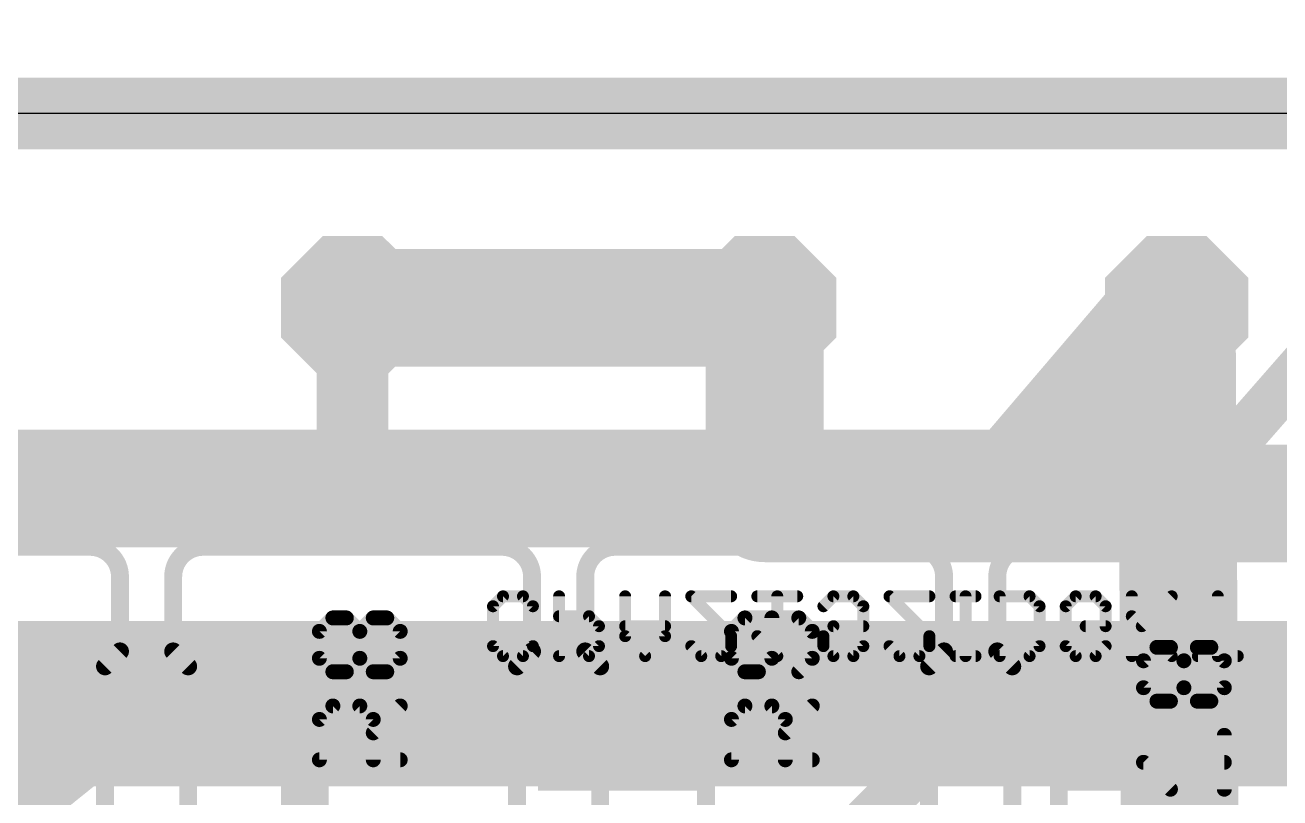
# Model space of a CAD drawing. Header units: inches. Extents: x -5 to 142, y -3 to 122.
# Drawn here: x 84.72 to 95.38, y 74.68 to 81.25 of the extents above; entities that cross this region are included whole.
import ezdxf

# ---------------------------------------------------------------- set-up
doc = ezdxf.new("R2010")
doc.units = ezdxf.units.IN
doc.header["$MEASUREMENT"] = 0
for name, color, linetype in [('1', 22, 'Continuous'), ('15', 22, 'Continuous'), ('16', 175, 'Continuous'), ('17', 82, 'Continuous'), ('2', 175, 'Continuous'), ('20', 7, 'Continuous'), ('21', 253, 'Continuous'), ('22', 253, 'Continuous'), ('25', 253, 'Continuous'), ('51', 253, 'Continuous'), ('52', 253, 'Continuous')]:
    doc.layers.add(name, color=color, linetype=linetype)

# ---------------------------------------------------------------- blocks, each defined once
blk = doc.blocks.new('RECT')
blk.add_solid([(-0.5, -0.5), (0.5, -0.5), (-0.5, 0.5), (0.5, 0.5)])
blk = doc.blocks.new('OCTAGONP')
at = {"const_width": 0.5}
blk.add_lwpolyline([(-0.25, -0.1036), (-0.25, 0.1036), (-0.1036, 0.25), (0.1036, 0.25), (0.25, 0.1036), (0.25, -0.1036), (0.1036, -0.25), (-0.1036, -0.25), (-0.25, -0.1036), (-0.25, 0.1036)], dxfattribs=at)
blk = doc.blocks.new('ROUNDP')
at = {"const_width": 0.5}
blk.add_lwpolyline([(0, -0.25, 1), (0, 0.25, 1), (0, -0.25)], format="xyb", dxfattribs=at)

msp = doc.modelspace()

# ---------------------------------------------------------------- linework, layer by layer
msp.add_lwpolyline([(137, 106.5), (128, 106.5), (128, 85.5), (109.5, 85.5), (109.5, 80.5), (2, 80.5), (2, 34.5), (127, 34.5), (127, 9.5), (137, 9.5), (137, 34.5), (137, 80.5), (137, 85.5)], close=True)
msp.add_circle((69.5, 94), 16)
at = {"layer": '1'}
for points, const_width in [([(2, 80.5), (109.5, 80.5)], 0.4064), ([(87.5, 78.85), (91, 78.85)], 1), ([(94.5, 78.9062), (93.2188, 77.4062)], 1), ([(94.5, 78.85), (94.5, 78.9062)], 1), ([(94.5, 78.85), (94.5312, 73.5312)], 1), ([(93.125, 77.3125), (79.9375, 77.3125)], 1), ([(93.2188, 77.4062), (93.125, 77.3125)], 1)]:
    msp.add_lwpolyline(points, dxfattribs=dict(at, const_width=const_width))
at = {"layer": '1', "const_width": 0.5}
for points in [[(87.5, 79.1, 1), (87.5, 78.6)], [(91, 78.6, 1), (91, 79.1)], [(94.75, 78.9062, 1), (94.25, 78.9062)], [(94.75, 78.8515, 1), (94.25, 78.8485)], [(94.6901, 78.7439, 1), (94.3099, 79.0686)], [(94.25, 78.85, 1), (94.75, 78.85)], [(93.0287, 77.5686, 1), (93.4088, 77.2439)], [(93.3955, 77.2295, 1), (93.042, 77.583)], [(93.125, 77.0625, 1), (93.125, 77.5625)], [(92.9482, 77.4893, 1), (93.3018, 77.1357)]]:
    msp.add_lwpolyline(points, format="xyb", dxfattribs=at)
at = {"layer": '15'}
for points, const_width in [([(109.5, 80.5), (2, 80.5)], 0.6096), ([(96.625, 79.5625), (94.875, 77.5625)], 0.4064), ([(94.875, 77.5625), (94.75, 77.1875)], 0.4064), ([(94.75, 77.1875), (80.5, 77.1875)], 0.4064), ([(70.6875, 75.6875), (112.1875, 75.6875)], 1)]:
    msp.add_lwpolyline(points, dxfattribs=dict(at, const_width=const_width))
at = {"layer": '15', "const_width": 0.2032}
for points in [[(94.7985, 77.6294, 1), (94.9515, 77.4956)], [(94.9714, 77.5304, 1), (94.7786, 77.5946)], [(94.75, 77.0859, 1), (94.75, 77.2891)], [(94.6536, 77.2196, 1), (94.8464, 77.1554)]]:
    msp.add_lwpolyline(points, format="xyb", dxfattribs=at)
at = {"layer": '16'}
for points, const_width in [([(2, 80.5), (109.5, 80.5)], 0.4064), ([(91, 78.85), (91, 77.1875)], 1), ([(91, 77.1875), (96.25, 77.1875)], 1), ([(86.3438, 75.7812), (72.2188, 75.7812)], 0.4064), ([(87.0938, 75.0312), (86.3438, 75.7812)], 0.4064), ([(87.0938, 72.6562), (87.0938, 75.0312)], 0.4064), ([(91.875, 74.5), (92.375, 75)], 0.4064), ([(92.375, 75), (94.175, 75)], 0.4064), ([(94.175, 75), (94.2, 74.975)], 0.4064), ([(91.875, 72.5), (91.875, 74.5)], 0.4064)]:
    msp.add_lwpolyline(points, dxfattribs=dict(at, const_width=const_width))
for points, const_width in [([(91.25, 78.85, 1), (90.75, 78.85)], 0.5), ([(91, 77.4375, 1), (91, 76.9375)], 0.5), ([(90.75, 77.1875, 1), (91.25, 77.1875)], 0.5), ([(86.4156, 75.8531, 1), (86.2719, 75.7094)], 0.2032), ([(86.3438, 75.6797, 1), (86.3438, 75.8828)], 0.2032), ([(87.1954, 75.0312, 1), (86.9921, 75.0312)], 0.2032), ([(87.0219, 74.9594, 1), (87.1656, 75.1031)], 0.2032), ([(92.375, 75.1016, 1), (92.375, 74.8984)], 0.2032), ([(92.4468, 74.9282, 1), (92.3032, 75.0718)], 0.2032), ([(94.2468, 75.0718, 1), (94.1032, 74.9282)], 0.2032), ([(94.1282, 74.9032, 1), (94.2718, 75.0468)], 0.2032), ([(94.175, 74.8984, 1), (94.175, 75.1016)], 0.2032), ([(91.9766, 74.5, 1), (91.7734, 74.5)], 0.2032)]:
    msp.add_lwpolyline(points, format="xyb", dxfattribs=dict(at, const_width=const_width))
at = {"layer": '2'}
for points, const_width in [([(2, 80.5), (109.5, 80.5)], 0.6096), ([(84, 74.375), (85.125, 75.2812)], 1), ([(85.125, 75.2812), (102.25, 75.2812)], 1)]:
    msp.add_lwpolyline(points, dxfattribs=dict(at, const_width=const_width))
at = {"layer": '2', "const_width": 0.5}
for points in [[(85.125, 75.5312, 1), (85.125, 75.0312)], [(85.2818, 75.0866, 1), (84.9682, 75.4759)]]:
    msp.add_lwpolyline(points, format="xyb", dxfattribs=at)
at = {"layer": '20'}
msp.add_line((109.5, 80.5), (2, 80.5), dxfattribs=at)
at = {"layer": '21', "const_width": 0.1524}
for points in [[(85.27, 76.818), (82.73, 76.818)], [(86.23, 76.818), (88.77, 76.818)], [(89.73, 76.818), (92.27, 76.818)], [(93.23, 76.818), (95.77, 76.818)], [(85.524, 76.564), (85.524, 75.929)], [(85.976, 76.564), (85.976, 75.929)], [(89.024, 76.564), (89.024, 75.929)], [(89.476, 76.564), (89.476, 75.929)], [(92.524, 76.564), (92.524, 75.929)], [(92.976, 76.564), (92.976, 75.929)], [(85.397, 75.802), (85.524, 75.929)], [(86.103, 75.802), (85.976, 75.929)], [(88.897, 75.802), (89.024, 75.929)], [(89.603, 75.802), (89.476, 75.929)], [(92.397, 75.802), (92.524, 75.929)], [(93.103, 75.802), (92.976, 75.929)], [(85.397, 75.802), (85.397, 69.198)], [(86.103, 69.198), (86.103, 75.802)], [(88.897, 69.198), (88.897, 75.802)], [(89.603, 69.198), (89.603, 75.802)], [(92.397, 69.198), (92.397, 75.802)], [(93.103, 69.198), (93.103, 75.802)]]:
    msp.add_lwpolyline(points, dxfattribs=at)
at = {"layer": '21'}
for points, const_width in [([(85.524, 76.564, 0.4142), (85.27, 76.818)], 0.1524), ([(85.27, 76.8561, 1), (85.27, 76.7799)], 0.0762), ([(85.27, 76.7799, 1), (85.27, 76.8561)], 0.0762), ([(86.23, 76.818, 0.4142), (85.976, 76.564)], 0.1524), ([(86.23, 76.8561, 1), (86.23, 76.7799)], 0.0762), ([(86.23, 76.7799, 1), (86.23, 76.8561)], 0.0762), ([(89.024, 76.564, 0.4142), (88.77, 76.818)], 0.1524), ([(88.77, 76.8561, 1), (88.77, 76.7799)], 0.0762), ([(88.77, 76.7799, 1), (88.77, 76.8561)], 0.0762), ([(89.73, 76.818, 0.4142), (89.476, 76.564)], 0.1524), ([(89.73, 76.8561, 1), (89.73, 76.7799)], 0.0762), ([(89.73, 76.7799, 1), (89.73, 76.8561)], 0.0762), ([(92.524, 76.564, 0.4142), (92.27, 76.818)], 0.1524), ([(92.27, 76.8561, 1), (92.27, 76.7799)], 0.0762), ([(92.27, 76.7799, 1), (92.27, 76.8561)], 0.0762), ([(93.23, 76.818, 0.4142), (92.976, 76.564)], 0.1524), ([(93.23, 76.8561, 1), (93.23, 76.7799)], 0.0762), ([(93.23, 76.7799, 1), (93.23, 76.8561)], 0.0762), ([(85.5621, 76.564, 1), (85.4859, 76.564)], 0.0762), ([(86.0141, 76.564, 1), (85.9379, 76.564)], 0.0762), ([(89.0621, 76.564, 1), (88.9859, 76.564)], 0.0762), ([(89.5141, 76.564, 1), (89.4379, 76.564)], 0.0762), ([(92.5621, 76.564, 1), (92.4859, 76.564)], 0.0762), ([(93.0141, 76.564, 1), (92.9379, 76.564)], 0.0762), ([(85.4859, 76.564, 1), (85.5621, 76.564)], 0.0762), ([(85.9379, 76.564, 1), (86.0141, 76.564)], 0.0762), ([(88.9859, 76.564, 1), (89.0621, 76.564)], 0.0762), ([(89.4379, 76.564, 1), (89.5141, 76.564)], 0.0762), ([(92.4859, 76.564, 1), (92.5621, 76.564)], 0.0762), ([(92.9379, 76.564, 1), (93.0141, 76.564)], 0.0762), ([(85.5509, 75.9021, 1), (85.4971, 75.9559)], 0.0762), ([(86.0029, 75.9559, 1), (85.9491, 75.9021)], 0.0762), ([(89.0509, 75.9021, 1), (88.9971, 75.9559)], 0.0762), ([(89.5029, 75.9559, 1), (89.4491, 75.9021)], 0.0762), ([(92.5509, 75.9021, 1), (92.4971, 75.9559)], 0.0762), ([(93.0029, 75.9559, 1), (92.9491, 75.9021)], 0.0762), ([(85.4859, 75.929, 1), (85.5621, 75.929)], 0.0762), ([(85.9379, 75.929, 1), (86.0141, 75.929)], 0.0762), ([(88.9859, 75.929, 1), (89.0621, 75.929)], 0.0762), ([(89.4379, 75.929, 1), (89.5141, 75.929)], 0.0762), ([(92.4859, 75.929, 1), (92.5621, 75.929)], 0.0762), ([(92.9379, 75.929, 1), (93.0141, 75.929)], 0.0762), ([(85.4351, 75.802, 1), (85.3589, 75.802)], 0.0762), ([(85.3701, 75.8289, 1), (85.4239, 75.7751)], 0.0762), ([(86.1411, 75.802, 1), (86.0649, 75.802)], 0.0762), ([(86.0761, 75.7751, 1), (86.1299, 75.8289)], 0.0762), ([(88.9351, 75.802, 1), (88.8589, 75.802)], 0.0762), ([(88.8701, 75.8289, 1), (88.9239, 75.7751)], 0.0762), ([(89.6411, 75.802, 1), (89.5649, 75.802)], 0.0762), ([(89.5761, 75.7751, 1), (89.6299, 75.8289)], 0.0762), ([(92.4351, 75.802, 1), (92.3589, 75.802)], 0.0762), ([(92.3701, 75.8289, 1), (92.4239, 75.7751)], 0.0762), ([(93.1411, 75.802, 1), (93.0649, 75.802)], 0.0762), ([(93.0761, 75.7751, 1), (93.1299, 75.8289)], 0.0762)]:
    msp.add_lwpolyline(points, format="xyb", dxfattribs=dict(at, const_width=const_width))
at = {"layer": '22'}
for points, const_width in [([(88.6926, 76.3127), (88.7773, 76.3974)], 0.1016), ([(88.7773, 76.3974), (88.9468, 76.3974)], 0.1016), ([(88.9468, 76.3974), (89.0316, 76.3127)], 0.1016), ([(89.2539, 76.3974), (89.2539, 75.889)], 0.1016), ([(89.8152, 76.3974), (89.8152, 76.0585)], 0.1016), ([(90.1542, 76.0585), (90.1542, 76.3974)], 0.1016), ([(90.7155, 76.3974), (90.3765, 76.3974)], 0.1016), ([(90.3765, 76.3974), (90.7155, 76.0585)], 0.1016), ([(90.9378, 76.3974), (91.2768, 76.3974)], 0.1016), ([(91.1073, 75.889), (91.1073, 76.3974)], 0.1016), ([(91.4991, 76.3127), (91.5839, 76.3974)], 0.1016), ([(91.5839, 76.3974), (91.7534, 76.3974)], 0.1016), ([(91.7534, 76.3974), (91.8381, 76.3127)], 0.1016), ([(92.3994, 76.3974), (92.0605, 76.3974)], 0.1016), ([(92.0605, 76.3974), (92.3994, 76.0585)], 0.1016), ([(92.6218, 76.3974), (92.7912, 76.3974)], 0.1016), ([(92.7065, 76.3974), (92.7065, 75.889)], 0.1016), ([(92.996, 75.889), (92.996, 76.3974)], 0.1016), ([(92.996, 76.3974), (93.2502, 76.3974)], 0.1016), ([(93.2502, 76.3974), (93.3349, 76.3127)], 0.1016), ([(93.5573, 76.3127), (93.642, 76.3974)], 0.1016), ([(93.642, 76.3974), (93.8115, 76.3974)], 0.1016), ([(93.8115, 76.3974), (93.8962, 76.3127)], 0.1016), ([(94.1186, 75.889), (94.1186, 76.3974)], 0.1016), ([(94.2033, 76.1432), (94.4575, 76.3974)], 0.1016), ([(94.8494, 76.3974), (94.8494, 75.889)], 0.1016), ([(88.6926, 75.9738), (88.6926, 76.3127)], 0.1016), ([(89.0316, 76.3127), (89.0316, 75.9738)], 0.1016), ([(91.8381, 76.3127), (91.8381, 75.9738)], 0.1016), ([(93.3349, 76.3127), (93.3349, 75.9738)], 0.1016), ([(93.5573, 75.9738), (93.5573, 76.3127)], 0.1016), ([(93.8962, 76.3127), (93.8962, 76.1432)], 0.1016), ([(89.5081, 76.228), (89.2539, 76.228)], 0.1016), ([(89.5929, 76.1432), (89.5081, 76.228)], 0.1016), ([(94.1186, 76.228), (94.4575, 75.889)], 0.1016), ([(89.5929, 75.9738), (89.5929, 76.1432)], 0.1016), ([(89.8152, 76.1432), (90.1542, 76.1432)], 0.1016), ([(89.8152, 76.0585), (89.9847, 75.889)], 0.1016), ([(89.9847, 75.889), (90.1542, 76.0585)], 0.1016), ([(90.7155, 76.0585), (90.7155, 75.9738)], 0.1016), ([(90.9378, 76.0585), (91.1073, 75.889)], 0.1016), ([(91.4991, 76.0585), (91.5839, 76.1432)], 0.1016), ([(91.4991, 75.9738), (91.4991, 76.0585)], 0.1016), ([(91.5839, 76.1432), (91.8381, 76.1432)], 0.1016), ([(92.3994, 76.0585), (92.3994, 75.9738)], 0.1016), ([(93.8962, 76.1432), (93.7268, 76.1432)], 0.1016), ([(88.7773, 75.889), (88.6926, 75.9738)], 0.1016), ([(89.0316, 75.9738), (88.9468, 75.889)], 0.1016), ([(89.5081, 75.889), (89.5929, 75.9738)], 0.1016), ([(90.4613, 75.889), (90.3765, 75.9738)], 0.1016), ([(90.7155, 75.9738), (90.6307, 75.889)], 0.1016), ([(91.5839, 75.889), (91.4991, 75.9738)], 0.1016), ([(91.8381, 75.9738), (91.7534, 75.889)], 0.1016), ([(92.1452, 75.889), (92.0605, 75.9738)], 0.1016), ([(92.3994, 75.9738), (92.3147, 75.889)], 0.1016), ([(93.3349, 75.9738), (93.2502, 75.889)], 0.1016), ([(93.642, 75.889), (93.5573, 75.9738)], 0.1016), ([(93.8962, 75.9738), (93.8115, 75.889)], 0.1016), ([(88.9468, 75.889), (88.7773, 75.889)], 0.1016), ([(89.2539, 75.889), (89.5081, 75.889)], 0.1016), ([(90.6307, 75.889), (90.4613, 75.889)], 0.1016), ([(91.7534, 75.889), (91.5839, 75.889)], 0.1016), ([(92.3147, 75.889), (92.1452, 75.889)], 0.1016), ([(92.6218, 75.889), (92.7912, 75.889)], 0.1016), ([(93.2502, 75.889), (92.996, 75.889)], 0.1016), ([(93.8115, 75.889), (93.642, 75.889)], 0.1016), ([(94.6799, 75.889), (95.0189, 75.889)], 0.1016), ([(90.3744, 75.6256), (93.6256, 75.6256)], 0.1524)]:
    msp.add_lwpolyline(points, dxfattribs=dict(at, const_width=const_width))
for points, const_width in [([(88.7773, 76.4228, 1), (88.7773, 76.3721)], 0.0508), ([(88.7953, 76.3795, 1), (88.7594, 76.4154)], 0.0508), ([(88.9648, 76.4154, 1), (88.9289, 76.3795)], 0.0508), ([(88.9468, 76.3721, 1), (88.9468, 76.4228)], 0.0508), ([(89.2793, 76.3974, 1), (89.2285, 76.3974)], 0.0508), ([(89.8406, 76.3974, 1), (89.7898, 76.3974)], 0.0508), ([(90.1796, 76.3974, 1), (90.1288, 76.3974)], 0.0508), ([(90.3765, 76.4228, 1), (90.3765, 76.3721)], 0.0508), ([(90.3945, 76.4154, 1), (90.3586, 76.3795)], 0.0508), ([(90.7155, 76.3721, 1), (90.7155, 76.4228)], 0.0508), ([(90.9378, 76.4228, 1), (90.9378, 76.3721)], 0.0508), ([(91.1327, 76.3974, 1), (91.0819, 76.3974)], 0.0508), ([(91.2768, 76.3721, 1), (91.2768, 76.4228)], 0.0508), ([(91.5839, 76.4228, 1), (91.5839, 76.3721)], 0.0508), ([(91.6018, 76.3795, 1), (91.5659, 76.4154)], 0.0508), ([(91.7713, 76.4154, 1), (91.7354, 76.3795)], 0.0508), ([(91.7534, 76.3721, 1), (91.7534, 76.4228)], 0.0508), ([(92.0784, 76.4154, 1), (92.0425, 76.3795)], 0.0508), ([(92.0605, 76.4228, 1), (92.0605, 76.3721)], 0.0508), ([(92.3994, 76.3721, 1), (92.3994, 76.4228)], 0.0508), ([(92.6218, 76.4228, 1), (92.6218, 76.3721)], 0.0508), ([(92.7319, 76.3974, 1), (92.6811, 76.3974)], 0.0508), ([(92.7912, 76.3721, 1), (92.7912, 76.4228)], 0.0508), ([(93.0214, 76.3974, 1), (92.9706, 76.3974)], 0.0508), ([(92.996, 76.4228, 1), (92.996, 76.3721)], 0.0508), ([(93.2681, 76.4154, 1), (93.2322, 76.3795)], 0.0508), ([(93.2502, 76.3721, 1), (93.2502, 76.4228)], 0.0508), ([(93.642, 76.4228, 1), (93.642, 76.3721)], 0.0508), ([(93.66, 76.3795, 1), (93.6241, 76.4154)], 0.0508), ([(93.8295, 76.4154, 1), (93.7935, 76.3795)], 0.0508), ([(93.8115, 76.3721, 1), (93.8115, 76.4228)], 0.0508), ([(94.144, 76.3974, 1), (94.0932, 76.3974)], 0.0508), ([(94.4755, 76.3795, 1), (94.4396, 76.4154)], 0.0508), ([(94.8748, 76.3974, 1), (94.824, 76.3974)], 0.0508), ([(88.718, 76.3127, 1), (88.6672, 76.3127)], 0.0508), ([(88.6746, 76.3307, 1), (88.7106, 76.2948)], 0.0508), ([(89.057, 76.3127, 1), (89.0062, 76.3127)], 0.0508), ([(89.0136, 76.2948, 1), (89.0495, 76.3307)], 0.0508), ([(91.4812, 76.3307, 1), (91.5171, 76.2948)], 0.0508), ([(91.8635, 76.3127, 1), (91.8127, 76.3127)], 0.0508), ([(91.8201, 76.2948, 1), (91.8561, 76.3307)], 0.0508), ([(93.3603, 76.3127, 1), (93.3095, 76.3127)], 0.0508), ([(93.317, 76.2948, 1), (93.3529, 76.3307)], 0.0508), ([(93.5827, 76.3127, 1), (93.5319, 76.3127)], 0.0508), ([(93.5393, 76.3307, 1), (93.5752, 76.2948)], 0.0508), ([(93.9216, 76.3127, 1), (93.8708, 76.3127)], 0.0508), ([(93.8783, 76.2948, 1), (93.9142, 76.3307)], 0.0508), ([(89.2539, 76.2534, 1), (89.2539, 76.2026)], 0.0508), ([(89.5261, 76.2459, 1), (89.4902, 76.21)], 0.0508), ([(89.5081, 76.2026, 1), (89.5081, 76.2534)], 0.0508), ([(94.1366, 76.2459, 1), (94.1006, 76.21)], 0.0508), ([(89.6183, 76.1432, 1), (89.5675, 76.1432)], 0.0508), ([(89.5749, 76.1253, 1), (89.6108, 76.1612)], 0.0508), ([(89.8152, 76.1686, 1), (89.8152, 76.1178)], 0.0508), ([(89.8332, 76.0765, 1), (89.7973, 76.0405)], 0.0508), ([(90.1721, 76.0405, 1), (90.1362, 76.0765)], 0.0508), ([(90.1542, 76.1178, 1), (90.1542, 76.1686)], 0.0508), ([(90.7409, 76.0585, 1), (90.6901, 76.0585)], 0.0508), ([(90.9558, 76.0765, 1), (90.9199, 76.0405)], 0.0508), ([(91.5245, 76.0585, 1), (91.4737, 76.0585)], 0.0508), ([(91.5839, 76.1686, 1), (91.5839, 76.1178)], 0.0508), ([(91.6018, 76.1253, 1), (91.5659, 76.1612)], 0.0508), ([(91.8381, 76.1178, 1), (91.8381, 76.1686)], 0.0508), ([(92.4248, 76.0585, 1), (92.374, 76.0585)], 0.0508), ([(93.7268, 76.1686, 1), (93.7268, 76.1178)], 0.0508), ([(93.8708, 76.1432, 1), (93.9216, 76.1432)], 0.0508), ([(93.8962, 76.1178, 1), (93.8962, 76.1686)], 0.0508), ([(94.1854, 76.1612, 1), (94.2213, 76.1253)], 0.0508), ([(88.7106, 75.9917, 1), (88.6746, 75.9558)], 0.0508), ([(88.6672, 75.9738, 1), (88.718, 75.9738)], 0.0508), ([(89.0062, 75.9738, 1), (89.057, 75.9738)], 0.0508), ([(89.0495, 75.9558, 1), (89.0136, 75.9917)], 0.0508), ([(89.5675, 75.9738, 1), (89.6183, 75.9738)], 0.0508), ([(89.6108, 75.9558, 1), (89.5749, 75.9917)], 0.0508), ([(89.7898, 76.0585, 1), (89.8406, 76.0585)], 0.0508), ([(90.1288, 76.0585, 1), (90.1796, 76.0585)], 0.0508), ([(90.3945, 75.9917, 1), (90.3586, 75.9558)], 0.0508), ([(90.6901, 75.9738, 1), (90.7409, 75.9738)], 0.0508), ([(90.6975, 76.0405, 1), (90.7334, 76.0765)], 0.0508), ([(90.7334, 75.9558, 1), (90.6975, 75.9917)], 0.0508), ([(91.4812, 76.0765, 1), (91.5171, 76.0405)], 0.0508), ([(91.4737, 75.9738, 1), (91.5245, 75.9738)], 0.0508), ([(91.5171, 75.9917, 1), (91.4812, 75.9558)], 0.0508), ([(91.8127, 75.9738, 1), (91.8635, 75.9738)], 0.0508), ([(91.8561, 75.9558, 1), (91.8201, 75.9917)], 0.0508), ([(92.0784, 75.9917, 1), (92.0425, 75.9558)], 0.0508), ([(92.374, 75.9738, 1), (92.4248, 75.9738)], 0.0508), ([(92.3815, 76.0405, 1), (92.4174, 76.0765)], 0.0508), ([(92.4174, 75.9558, 1), (92.3815, 75.9917)], 0.0508), ([(93.3095, 75.9738, 1), (93.3603, 75.9738)], 0.0508), ([(93.3529, 75.9558, 1), (93.317, 75.9917)], 0.0508), ([(93.5752, 75.9917, 1), (93.5393, 75.9558)], 0.0508), ([(93.5319, 75.9738, 1), (93.5827, 75.9738)], 0.0508), ([(93.9142, 75.9558, 1), (93.8783, 75.9917)], 0.0508), ([(88.7773, 75.9144, 1), (88.7773, 75.8636)], 0.0508), ([(88.7594, 75.8711, 1), (88.7953, 75.907)], 0.0508), ([(88.9289, 75.907, 1), (88.9648, 75.8711)], 0.0508), ([(88.9468, 75.8636, 1), (88.9468, 75.9144)], 0.0508), ([(89.2539, 75.9144, 1), (89.2539, 75.8636)], 0.0508), ([(89.2285, 75.889, 1), (89.2793, 75.889)], 0.0508), ([(89.4902, 75.907, 1), (89.5261, 75.8711)], 0.0508), ([(89.5081, 75.8636, 1), (89.5081, 75.9144)], 0.0508), ([(89.9667, 75.907, 1), (90.0027, 75.8711)], 0.0508), ([(89.9667, 75.8711, 1), (90.0027, 75.907)], 0.0508), ([(90.4613, 75.9144, 1), (90.4613, 75.8636)], 0.0508), ([(90.4433, 75.8711, 1), (90.4792, 75.907)], 0.0508), ([(90.6128, 75.907, 1), (90.6487, 75.8711)], 0.0508), ([(90.6307, 75.8636, 1), (90.6307, 75.9144)], 0.0508), ([(91.0819, 75.889, 1), (91.1327, 75.889)], 0.0508), ([(91.0894, 75.8711, 1), (91.1253, 75.907)], 0.0508), ([(91.5839, 75.9144, 1), (91.5839, 75.8636)], 0.0508), ([(91.5659, 75.8711, 1), (91.6018, 75.907)], 0.0508), ([(91.7354, 75.907, 1), (91.7713, 75.8711)], 0.0508), ([(91.7534, 75.8636, 1), (91.7534, 75.9144)], 0.0508), ([(92.1452, 75.9144, 1), (92.1452, 75.8636)], 0.0508), ([(92.1272, 75.8711, 1), (92.1632, 75.907)], 0.0508), ([(92.2967, 75.907, 1), (92.3326, 75.8711)], 0.0508), ([(92.3147, 75.8636, 1), (92.3147, 75.9144)], 0.0508), ([(92.6218, 75.9144, 1), (92.6218, 75.8636)], 0.0508), ([(92.6811, 75.889, 1), (92.7319, 75.889)], 0.0508), ([(92.7912, 75.8636, 1), (92.7912, 75.9144)], 0.0508), ([(92.996, 75.9144, 1), (92.996, 75.8636)], 0.0508), ([(92.9706, 75.889, 1), (93.0214, 75.889)], 0.0508), ([(93.2322, 75.907, 1), (93.2681, 75.8711)], 0.0508), ([(93.2502, 75.8636, 1), (93.2502, 75.9144)], 0.0508), ([(93.642, 75.9144, 1), (93.642, 75.8636)], 0.0508), ([(93.6241, 75.8711, 1), (93.66, 75.907)], 0.0508), ([(93.7935, 75.907, 1), (93.8295, 75.8711)], 0.0508), ([(93.8115, 75.8636, 1), (93.8115, 75.9144)], 0.0508), ([(94.0932, 75.889, 1), (94.144, 75.889)], 0.0508), ([(94.4396, 75.8711, 1), (94.4755, 75.907)], 0.0508), ([(94.6799, 75.9144, 1), (94.6799, 75.8636)], 0.0508), ([(94.824, 75.889, 1), (94.8748, 75.889)], 0.0508), ([(95.0189, 75.8636, 1), (95.0189, 75.9144)], 0.0508), ([(90.3744, 75.6637, 1), (90.3744, 75.5875)], 0.0762), ([(93.6256, 75.5875, 1), (93.6256, 75.6637)], 0.0762)]:
    msp.add_lwpolyline(points, format="xyb", dxfattribs=dict(at, const_width=const_width))
at = {"layer": '25', "const_width": 0.127}
for points in [[(87.2179, 76.0993), (87.3323, 76.2137)], [(87.3323, 76.2137), (87.4467, 76.2137)], [(87.4467, 76.2137), (87.5611, 76.0993)], [(87.5611, 76.0993), (87.6755, 76.2137)], [(87.6755, 76.2137), (87.7899, 76.2137)], [(87.7899, 76.2137), (87.9043, 76.0993)], [(90.8323, 76.2137), (90.7179, 76.0993)], [(91.2899, 76.2137), (90.8323, 76.2137)], [(91.0611, 75.8705), (91.0611, 76.2137)], [(91.4043, 76.0993), (91.2899, 76.2137)], [(87.2179, 75.8705), (87.2179, 76.0993)], [(87.5611, 75.8705), (87.5611, 76.0993)], [(87.9043, 76.0993), (87.9043, 75.8705)], [(90.7179, 76.0993), (90.7179, 75.8705)], [(91.4043, 75.8705), (91.4043, 76.0993)], [(94.2179, 75.8493), (94.3323, 75.9637)], [(94.3323, 75.9637), (94.4467, 75.9637)], [(94.4467, 75.9637), (94.5611, 75.8493)], [(94.5611, 75.8493), (94.6755, 75.9637)], [(94.6755, 75.9637), (94.7899, 75.9637)], [(94.7899, 75.9637), (94.9043, 75.8493)], [(87.3323, 75.7561), (87.2179, 75.8705)], [(87.5611, 75.8705), (87.4467, 75.7561)], [(87.6755, 75.7561), (87.5611, 75.8705)], [(87.9043, 75.8705), (87.7899, 75.7561)], [(90.7179, 75.8705), (90.8323, 75.7561)], [(90.9467, 75.7561), (91.0611, 75.8705)], [(91.2899, 75.7561), (91.4043, 75.8705)], [(94.2179, 75.6205), (94.2179, 75.8493)], [(94.5611, 75.6205), (94.5611, 75.8493)], [(94.9043, 75.8493), (94.9043, 75.6205)], [(87.4467, 75.7561), (87.3323, 75.7561)], [(87.7899, 75.7561), (87.6755, 75.7561)], [(90.8323, 75.7561), (90.9467, 75.7561)], [(94.3323, 75.5061), (94.2179, 75.6205)], [(94.5611, 75.6205), (94.4467, 75.5061)], [(94.6755, 75.5061), (94.5611, 75.6205)], [(94.9043, 75.6205), (94.7899, 75.5061)], [(94.4467, 75.5061), (94.3323, 75.5061)], [(94.7899, 75.5061), (94.6755, 75.5061)], [(87.2179, 75.3509), (87.3323, 75.4653)], [(87.3323, 75.4653), (87.5611, 75.4653)], [(87.5611, 75.4653), (87.6755, 75.3509)], [(87.6755, 75.2365), (87.9043, 75.4653)], [(90.7179, 75.3509), (90.8323, 75.4653)], [(90.8323, 75.4653), (91.0611, 75.4653)], [(91.0611, 75.4653), (91.1755, 75.3509)], [(91.1755, 75.2365), (91.4043, 75.4653)], [(87.2179, 75.0077), (87.2179, 75.3509)], [(87.6755, 75.3509), (87.6755, 75.0077)], [(90.7179, 75.0077), (90.7179, 75.3509)], [(91.1755, 75.3509), (91.1755, 75.0077)], [(94.9043, 74.7577), (94.9043, 75.2153)], [(87.9043, 75.0077), (87.2179, 75.0077)], [(91.4043, 75.0077), (90.7179, 75.0077)], [(94.4467, 74.7577), (94.2179, 74.9865)], [(94.2179, 74.9865), (94.9043, 74.9865)]]:
    msp.add_lwpolyline(points, dxfattribs=at)
at = {"layer": '25', "const_width": 0.0635}
for points in [[(87.3323, 76.2454, 1), (87.3323, 76.1819)], [(87.3548, 76.1912, 1), (87.3099, 76.2361)], [(87.4692, 76.2361, 1), (87.4243, 76.1912)], [(87.4467, 76.1819, 1), (87.4467, 76.2454)], [(87.6755, 76.2454, 1), (87.6755, 76.1819)], [(87.698, 76.1912, 1), (87.6531, 76.2361)], [(87.8124, 76.2361, 1), (87.7675, 76.1912)], [(87.7899, 76.1819, 1), (87.7899, 76.2454)], [(90.8323, 76.2454, 1), (90.8323, 76.1819)], [(90.8548, 76.1912, 1), (90.8099, 76.2361)], [(91.0929, 76.2137, 1), (91.0294, 76.2137)], [(91.3124, 76.2361, 1), (91.2675, 76.1912)], [(91.2899, 76.1819, 1), (91.2899, 76.2454)], [(87.2497, 76.0993, 1), (87.1862, 76.0993)], [(87.1955, 76.1217, 1), (87.2404, 76.0768)], [(87.5929, 76.0993, 1), (87.5294, 76.0993)], [(87.5387, 76.1217, 1), (87.5836, 76.0768)], [(87.5387, 76.0768, 1), (87.5836, 76.1217)], [(87.9361, 76.0993, 1), (87.8726, 76.0993)], [(87.8818, 76.0768, 1), (87.9268, 76.1217)], [(90.7497, 76.0993, 1), (90.6862, 76.0993)], [(90.6955, 76.1217, 1), (90.7404, 76.0768)], [(91.4361, 76.0993, 1), (91.3726, 76.0993)], [(91.3818, 76.0768, 1), (91.4268, 76.1217)], [(94.3323, 75.9954, 1), (94.3323, 75.9319)], [(94.3548, 75.9412, 1), (94.3099, 75.9861)], [(94.4692, 75.9861, 1), (94.4243, 75.9412)], [(94.4467, 75.9319, 1), (94.4467, 75.9954)], [(94.6755, 75.9954, 1), (94.6755, 75.9319)], [(94.698, 75.9412, 1), (94.6531, 75.9861)], [(94.8124, 75.9861, 1), (94.7675, 75.9412)], [(94.7899, 75.9319, 1), (94.7899, 75.9954)], [(87.1862, 75.8705, 1), (87.2497, 75.8705)], [(87.2404, 75.8929, 1), (87.1955, 75.848)], [(87.5294, 75.8705, 1), (87.5929, 75.8705)], [(87.5836, 75.8929, 1), (87.5387, 75.848)], [(87.5836, 75.848, 1), (87.5387, 75.8929)], [(87.8726, 75.8705, 1), (87.9361, 75.8705)], [(87.9268, 75.848, 1), (87.8818, 75.8929)], [(90.6862, 75.8705, 1), (90.7497, 75.8705)], [(90.7404, 75.8929, 1), (90.6955, 75.848)], [(91.0294, 75.8705, 1), (91.0929, 75.8705)], [(91.0836, 75.848, 1), (91.0387, 75.8929)], [(91.3726, 75.8705, 1), (91.4361, 75.8705)], [(91.4268, 75.848, 1), (91.3818, 75.8929)], [(94.2497, 75.8493, 1), (94.1862, 75.8493)], [(94.1955, 75.8717, 1), (94.2404, 75.8268)], [(94.5929, 75.8493, 1), (94.5294, 75.8493)], [(94.5387, 75.8717, 1), (94.5836, 75.8268)], [(94.5387, 75.8268, 1), (94.5836, 75.8717)], [(94.9361, 75.8493, 1), (94.8726, 75.8493)], [(94.8818, 75.8268, 1), (94.9268, 75.8717)], [(87.3323, 75.7878, 1), (87.3323, 75.7243)], [(87.3099, 75.7336, 1), (87.3548, 75.7785)], [(87.4243, 75.7785, 1), (87.4692, 75.7336)], [(87.4467, 75.7243, 1), (87.4467, 75.7878)], [(87.6755, 75.7878, 1), (87.6755, 75.7243)], [(87.6531, 75.7336, 1), (87.698, 75.7785)], [(87.7675, 75.7785, 1), (87.8124, 75.7336)], [(87.7899, 75.7243, 1), (87.7899, 75.7878)], [(90.8323, 75.7878, 1), (90.8323, 75.7243)], [(90.8099, 75.7336, 1), (90.8548, 75.7785)], [(90.9243, 75.7785, 1), (90.9692, 75.7336)], [(90.9467, 75.7243, 1), (90.9467, 75.7878)], [(91.2675, 75.7785, 1), (91.3124, 75.7336)], [(94.2404, 75.6429, 1), (94.1955, 75.598)], [(94.5836, 75.6429, 1), (94.5387, 75.598)], [(94.5836, 75.598, 1), (94.5387, 75.6429)], [(94.9268, 75.598, 1), (94.8818, 75.6429)], [(94.1862, 75.6205, 1), (94.2497, 75.6205)], [(94.3323, 75.5378, 1), (94.3323, 75.4743)], [(94.4467, 75.4743, 1), (94.4467, 75.5378)], [(94.5294, 75.6205, 1), (94.5929, 75.6205)], [(94.6755, 75.5378, 1), (94.6755, 75.4743)], [(94.7899, 75.4743, 1), (94.7899, 75.5378)], [(94.8726, 75.6205, 1), (94.9361, 75.6205)], [(87.3323, 75.497, 1), (87.3323, 75.4335)], [(87.3548, 75.4428, 1), (87.3099, 75.4877)], [(87.5836, 75.4877, 1), (87.5387, 75.4428)], [(87.5611, 75.4335, 1), (87.5611, 75.497)], [(87.9268, 75.4428, 1), (87.8818, 75.4877)], [(90.8323, 75.497, 1), (90.8323, 75.4335)], [(90.8548, 75.4428, 1), (90.8099, 75.4877)], [(91.0836, 75.4877, 1), (91.0387, 75.4428)], [(91.0611, 75.4335, 1), (91.0611, 75.497)], [(91.4268, 75.4428, 1), (91.3818, 75.4877)], [(94.3099, 75.4836, 1), (94.3548, 75.5285)], [(94.4243, 75.5285, 1), (94.4692, 75.4836)], [(94.6531, 75.4836, 1), (94.698, 75.5285)], [(94.7675, 75.5285, 1), (94.8124, 75.4836)], [(87.2497, 75.3509, 1), (87.1862, 75.3509)], [(87.1955, 75.3733, 1), (87.2404, 75.3284)], [(87.7073, 75.3509, 1), (87.6438, 75.3509)], [(87.6531, 75.3284, 1), (87.698, 75.3733)], [(90.7497, 75.3509, 1), (90.6862, 75.3509)], [(90.6955, 75.3733, 1), (90.7404, 75.3284)], [(91.2073, 75.3509, 1), (91.1438, 75.3509)], [(91.1531, 75.3284, 1), (91.198, 75.3733)], [(87.6531, 75.2589, 1), (87.698, 75.214)], [(91.1531, 75.2589, 1), (91.198, 75.214)], [(94.9361, 75.2153, 1), (94.8726, 75.2153)], [(87.2179, 75.0394, 1), (87.2179, 74.9759)], [(87.1862, 75.0077, 1), (87.2497, 75.0077)], [(87.6438, 75.0077, 1), (87.7073, 75.0077)], [(87.9043, 74.9759, 1), (87.9043, 75.0394)], [(90.7179, 75.0394, 1), (90.7179, 74.9759)], [(90.6862, 75.0077, 1), (90.7497, 75.0077)], [(91.1438, 75.0077, 1), (91.2073, 75.0077)], [(91.4043, 74.9759, 1), (91.4043, 75.0394)], [(94.2179, 75.0182, 1), (94.2179, 74.9547)], [(94.2404, 75.0089, 1), (94.1955, 74.964)], [(94.9043, 74.9547, 1), (94.9043, 75.0182)], [(94.4243, 74.7352, 1), (94.4692, 74.7801)], [(94.8726, 74.7577, 1), (94.9361, 74.7577)]]:
    msp.add_lwpolyline(points, format="xyb", dxfattribs=at)
at = {"layer": '51', "const_width": 0.6096}
for points in [[(87.5, 78.85), (87.5, 77.58)], [(91, 78.85), (91, 77.58)], [(94.5, 78.85), (94.5, 77.58)]]:
    msp.add_lwpolyline(points, dxfattribs=at)
at = {"layer": '51', "const_width": 0.3048}
for points in [[(87.6524, 78.85, 1), (87.3476, 78.85)], [(91.1524, 78.85, 1), (90.8476, 78.85)], [(94.6524, 78.85, 1), (94.3476, 78.85)], [(87.3476, 77.58, 1), (87.6524, 77.58)], [(90.8476, 77.58, 1), (91.1524, 77.58)], [(94.3476, 77.58, 1), (94.6524, 77.58)]]:
    msp.add_lwpolyline(points, format="xyb", dxfattribs=at)
at = {"layer": '52', "const_width": 0.1524}
for points in [[(90.5014, 75.4986), (93.4986, 75.4986)], [(90.5014, 72.5014), (90.5014, 75.4986)], [(93.4986, 75.4986), (93.4986, 72.5014)]]:
    msp.add_lwpolyline(points, dxfattribs=at)
at = {"layer": '52', "const_width": 0.0762}
for points in [[(90.5014, 75.5367, 1), (90.5014, 75.4605)], [(90.5395, 75.4986, 1), (90.4633, 75.4986)], [(93.5367, 75.4986, 1), (93.4605, 75.4986)], [(93.4986, 75.4605, 1), (93.4986, 75.5367)]]:
    msp.add_lwpolyline(points, format="xyb", dxfattribs=at)

# ---------------------------------------------------------------- block references
at = {"layer": '16', "xscale": 1.4478, "yscale": 0.4572}
for p in [(89.8, 74.975), (94.2, 74.975)]:
    msp.add_blockref('RECT', p, dxfattribs=at)
at = {"layer": '17', "xscale": 1.2192, "yscale": 1.2192, "rotation": 270}
for name, p in [('OCTAGONP', (87.5, 78.85)), ('ROUNDP', (87.5, 78.85)), ('ROUNDP', (87.5, 78.85)), ('OCTAGONP', (87.5, 78.85)), ('OCTAGONP', (91, 78.85)), ('ROUNDP', (91, 78.85)), ('ROUNDP', (91, 78.85)), ('OCTAGONP', (91, 78.85)), ('OCTAGONP', (94.5, 78.85)), ('ROUNDP', (94.5, 78.85)), ('ROUNDP', (94.5, 78.85)), ('OCTAGONP', (94.5, 78.85))]:
    msp.add_blockref(name, p, dxfattribs=at)
at = {"layer": '21', "xscale": 0.8636, "yscale": 0.6096, "rotation": 270}
for p in [(87.5, 77.2498), (91, 77.2498), (94.5, 77.2498)]:
    msp.add_blockref('RECT', p, dxfattribs=at)

doc.saveas('drawing.dxf')
